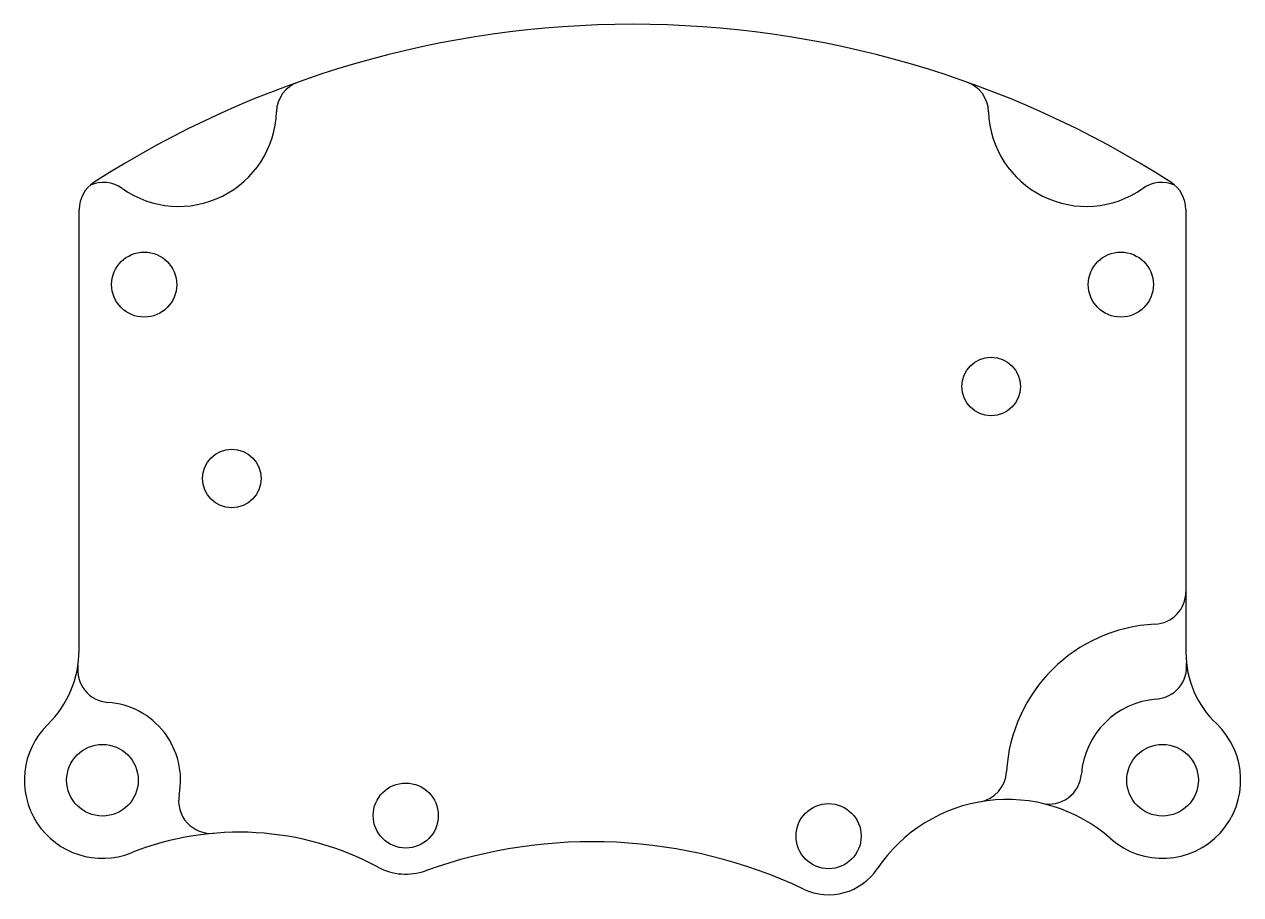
# Model space of a CAD drawing. Header units: millimetres. Extents: x -17.8 to 0.8, y -1.9 to 11.5.
import ezdxf

# ---------------------------------------------------------------- set-up
doc = ezdxf.new("R2010")
doc.units = ezdxf.units.MM

msp = doc.modelspace()

# ---------------------------------------------------------------- linework, layer by layer
at = {"color": 7, "linetype": 'Continuous', "lineweight": 25}
for p, q in [((-17, 1.838), (-17, 8.605)), ((0, 8.605), (0, 1.795))]:
    msp.add_line(p, q, dxfattribs=at)
for centre, radius in [((-16, 7.453), 0.5), ((-1, 7.453), 0.5), ((-2.992, 5.887), 0.45), ((-14.655, 4.475), 0.45), ((-16.641, -0.163), 0.55), ((-0.359, -0.163), 0.55), ((-11.983, -0.706), 0.5), ((-5.488, -1.022), 0.5)]:
    msp.add_circle(centre, radius, dxfattribs=at)
for centre, radius, start, end in [((-8.5, -3.847), 15.3, 57.2796, 122.7204), ((-13.469, 10.094), 0.5, 109.6191, 178.2389), ((-3.531, 10.094), 0.5, 1.7611, 70.3809), ((-15.468, 10.155), 1.5, 234.6766, 358.2389), ((-1.532, 10.155), 1.5, 181.7611, 305.3234), ((-16.5, 8.605), 0.5, 122.7204, 180), ((-16.625, 8.524), 0.5, 54.6766, 114.4524), ((-0.375, 8.524), 0.5, 65.5476, 125.3234), ((-0.5, 8.605), 0.5, 0, 57.2796), ((-0.5, 2.734), 0.5, 272.7849, 0), ((-0.359, -0.163), 2.4, 92.7849, 176.8421), ((-18.6, 1.838), 1.6, 314.4012, 360), ((1.5, 1.795), 1.5, 180, 226.4841), ((-16.522, 1.533), 0.5, 171.6591, 265.9966), ((-0.489, 1.583), 0.5, 274.2453, 6.1078), ((-16.641, -0.163), 1.2, 349.2396, 85.9966), ((-0.359, -0.163), 1.25, 94.2453, 175.6445), ((-16.641, -0.163), 1.2, 134.4012, 291.6244), ((-0.359, -0.163), 1.2, 228.4756, 46.4841), ((-3.255, -0.003), 0.5, 280.1091, 356.8421), ((-2.104, -0.03), 0.5, 257.2174, 355.6445), ((-14.971, -0.48), 0.5, 169.2396, 274.9388), ((-2.746, -2.858), 2.4, 48.4756, 146.1914), ((-14.54, -5.461), 4.5, 61.7281, 111.6244), ((-9.117, -8.708), 7.6, 64.7251, 109.7033), ((-11.983, -0.706), 0.9, 241.7281, 289.7033), ((-5.488, -1.022), 0.9, 244.7251, 326.1914)]:
    msp.add_arc(centre, radius, start, end, dxfattribs=at)

doc.saveas('drawing.dxf')
